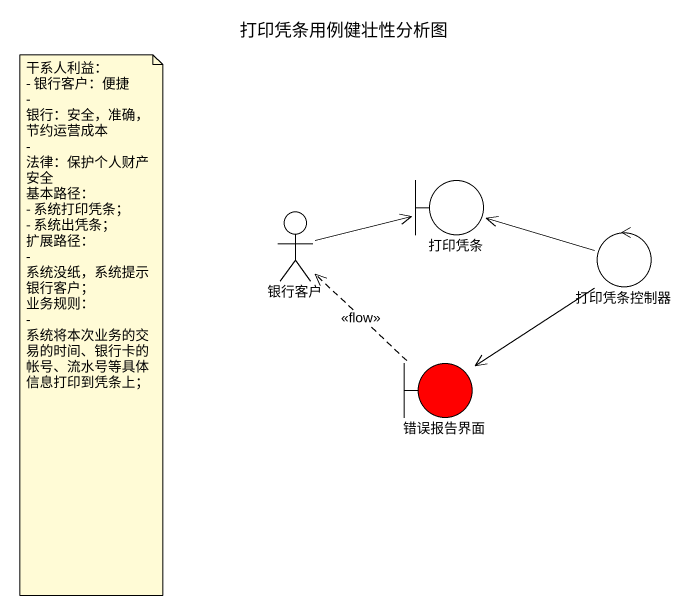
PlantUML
@startuml
title 打印凭条用例健壮性分析图
actor 银行客户
boundary 打印凭条
control 打印凭条控制器
boundary 错误报告界面 #FF0000
银行客户 -right-> 打印凭条
打印凭条控制器 -left-> 打印凭条
打印凭条控制器 --> 错误报告界面
错误报告界面 .up.> 银行客户 : <<flow>>
note as N1
  干系人利益：
  - 银行客户：便捷
  - 银行：安全，准确，节约运营成本
  - 法律：保护个人财产安全
  基本路径：
  - 系统打印凭条；
  - 系统出凭条；
  扩展路径：
  - 系统没纸，系统提示银行客户；
  业务规则：
  - 系统将本次业务的交易的时间、银行卡的帐号、流水号等具体信息打印到凭条上；
end note
@enduml
